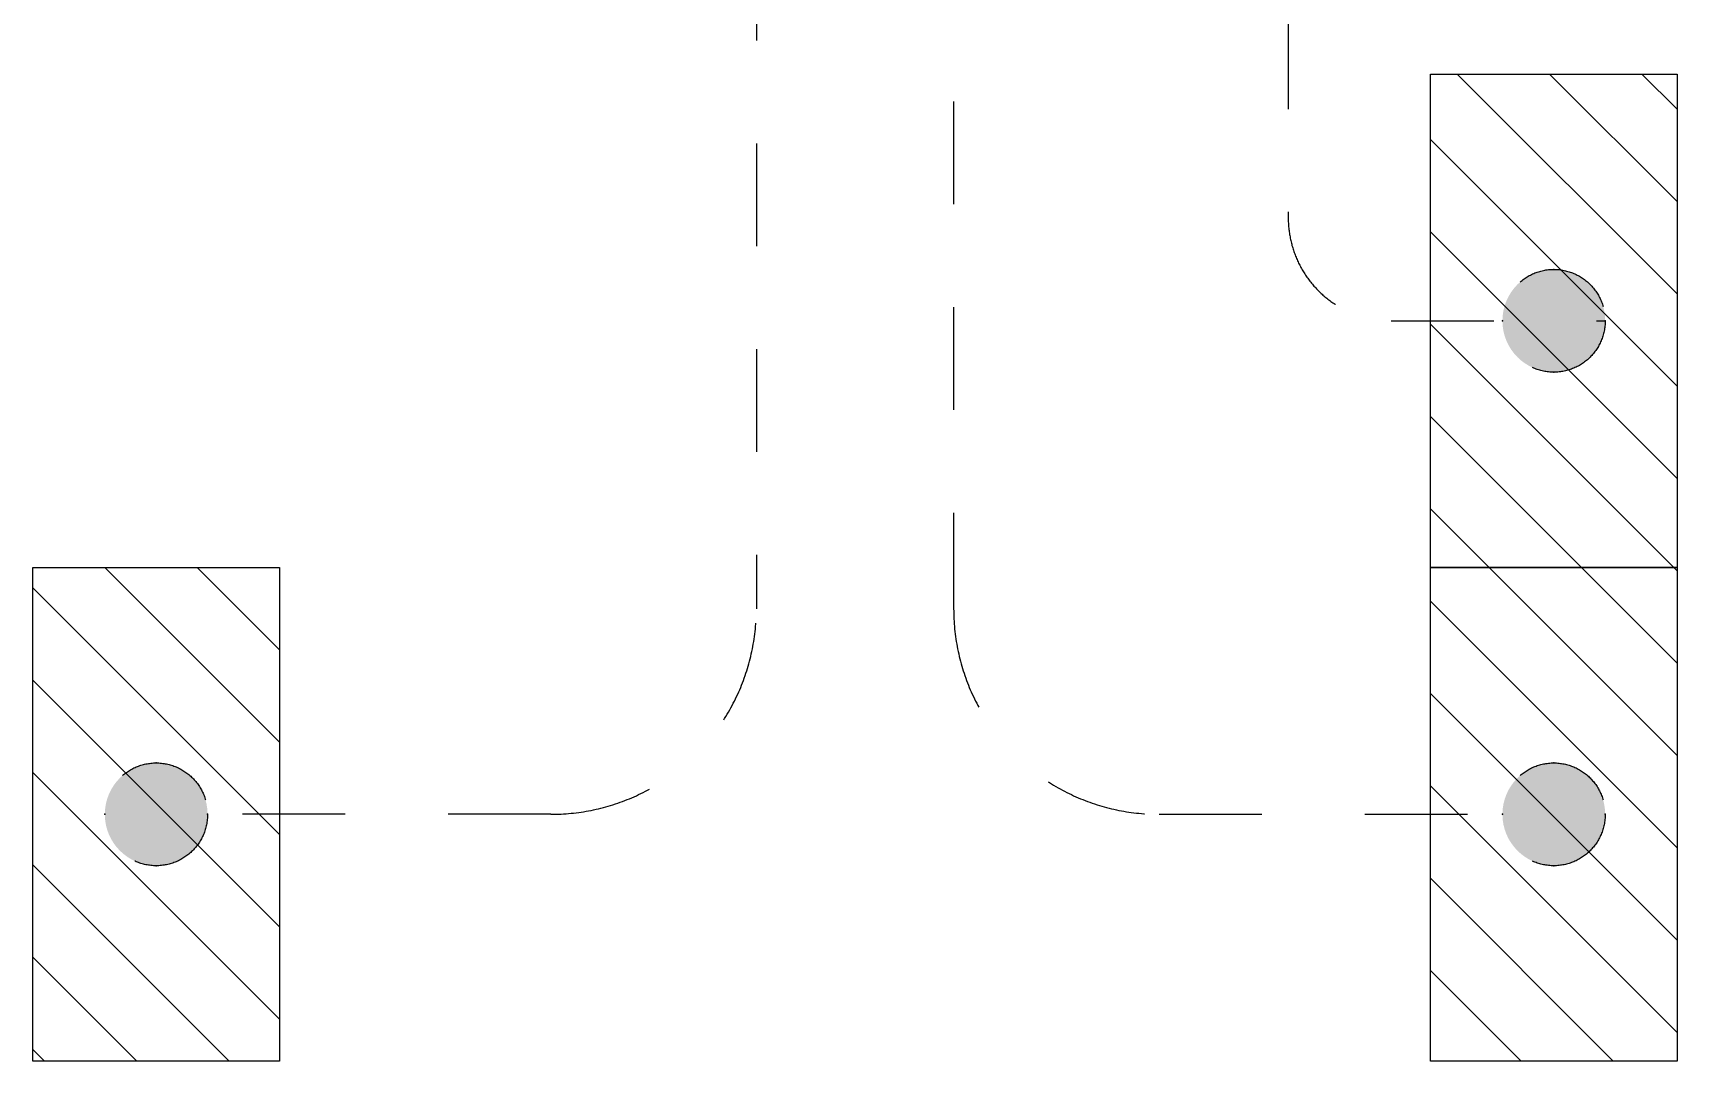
# Model space of a CAD drawing. Header units: millimetres. Extents: x -149088 to 500787, y -530175 to 1035835.
# Drawn here: x 267150 to 269550, y -306800 to -305300 of the extents above; entities that cross this region are included whole.
import ezdxf
from ezdxf.xclip import XClip

# ---------------------------------------------------------------- set-up
doc = ezdxf.new("R2010")
doc.units = ezdxf.units.MM
doc.header["$LTSCALE"] = 150
doc.header["$XCLIPFRAME"] = 0
doc.linetypes.add('D1', pattern=[3, 1, -1, 1])
for name, color, linetype in [('------01 Distribution Panel', 3, 'Continuous'), ('------01 Distribution Panel_UPS_Emgency', 232, 'Continuous'), ('-----00 LV_CABLE', 2, 'Continuous')]:
    doc.layers.add(name, color=color, linetype=linetype)

# ---------------------------------------------------------------- blocks, each defined once
blk = doc.blocks.new('A02')
h = blk.add_hatch()
h.set_pattern_fill('ANSI31', color=256, scale=25, style=0)
h.set_pattern_definition([(45, (-2000, -19200), (-56.1266, 56.1266), [])])
h.paths.add_polyline_path([(-300, 300), (-300, 0), (300, 0), (300, 300)])
blk.add_lwpolyline([(300, 0), (-300, 0), (-300, 300), (300, 300)], close=True)
blk = doc.blocks.new('11')
at = {"linetype": 'D1'}
h = blk.add_hatch(color=256, dxfattribs=at)
edge = h.paths.add_edge_path()
edge.add_arc((0, 0), 75, 0, 360)
blk.add_circle((0, 0), 75, dxfattribs=at)
for p in [(0, 75), (-75, 0), (75, 0), (0, -75)]:
    blk.add_point(p, dxfattribs=at)
blk = doc.blocks.new('SSH-20260429.172412')
at = {"layer": '-----00 LV_CABLE', "linetype": 'D1'}
for points in [[(75823.8, 83980), (75823.8, 81140, 0.414214), (76123.8, 80840), (76624.8, 80840)], [(75535.8, 83918.8), (75535.8, 81140, -0.414214), (75235.8, 80840), (74747.3, 80840)], [(76312.2, 82918.8), (76312.2, 81710, 0.414214), (76462.2, 81560), (76774.8, 81560)]]:
    blk.add_lwpolyline(points, format="xyb", dxfattribs=at)
at = {"layer": '------01 Distribution Panel', "xscale": 1.2, "yscale": 1.2, "zscale": 1.2, "rotation": 270}
blk.add_blockref('A02', (74479.8, 80840), dxfattribs=at)
at = {"layer": '------01 Distribution Panel_UPS_Emgency', "xscale": 1.2, "yscale": 1.2, "zscale": 1.2, "rotation": 270}
for p in [(76519.8, 81560), (76519.8, 80840)]:
    blk.add_blockref('A02', p, dxfattribs=at)
at = {"layer": '-----00 LV_CABLE', "linetype": 'D1'}
for p in [(76699.8, 81560), (74659.8, 80840), (76699.8, 80840)]:
    blk.add_blockref('11', p, dxfattribs=at)

msp = doc.modelspace()

# ---------------------------------------------------------------- block references
ref = msp.add_blockref('SSH-20260429.172412', (192670.2, -387280))
XClip(ref).set_block_clipping_path([(64279.7542057556, 38429.9941674445), (169279.7542057556, 112429.9941674445)])

doc.saveas('drawing.dxf')
